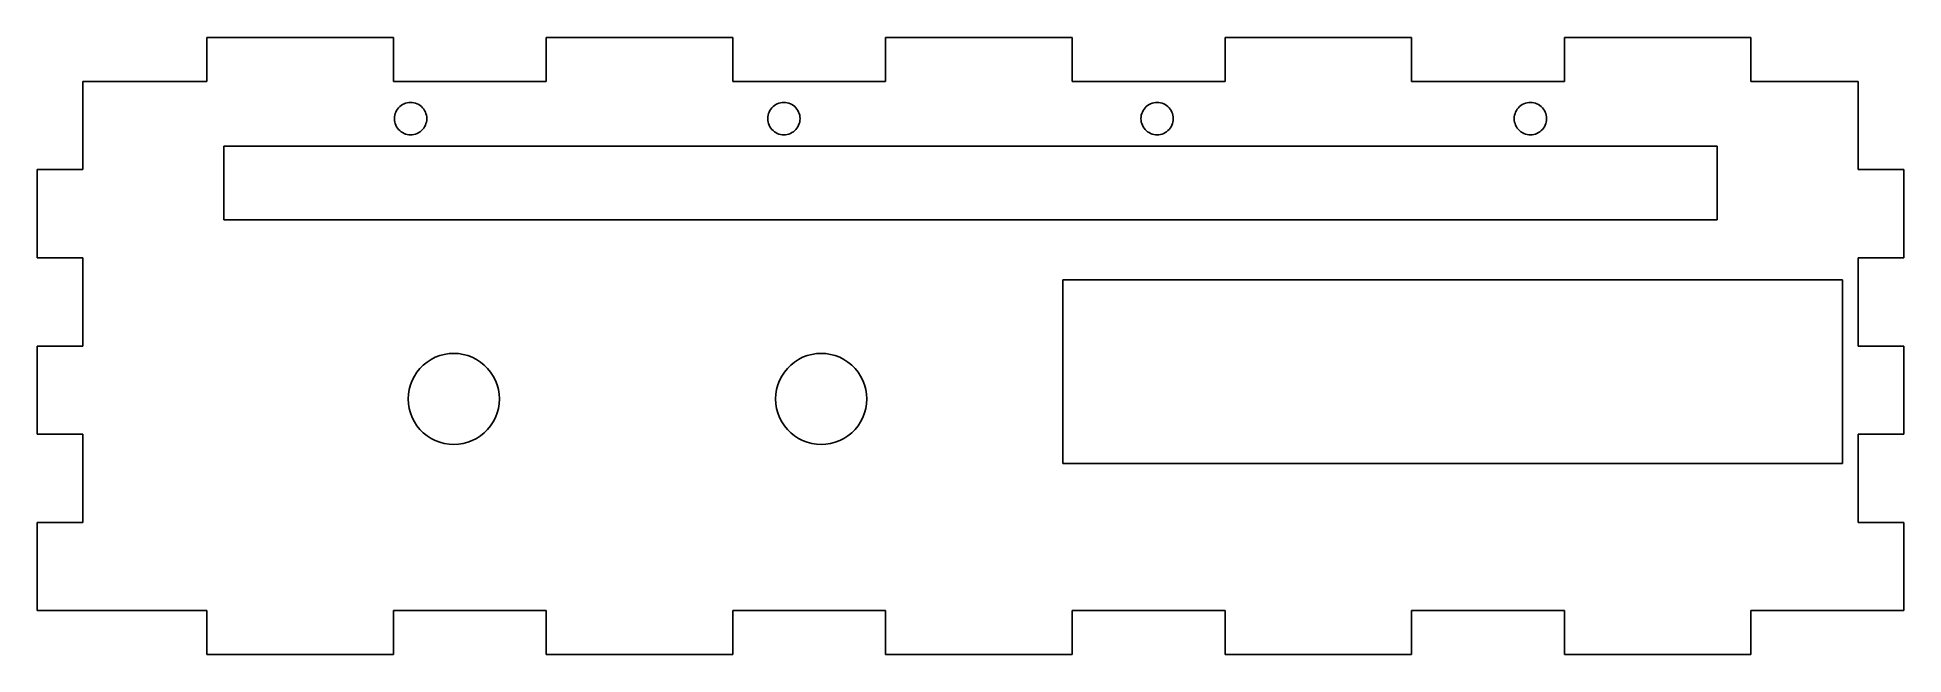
# Model space of a CAD drawing. Header units: metres. Extents: x -4 to 124, y -11 to 31.
import ezdxf

# ---------------------------------------------------------------- set-up
doc = ezdxf.new("R2010")
doc.units = ezdxf.units.M

msp = doc.modelspace()

# ---------------------------------------------------------------- linework, layer by layer
for p, q in [((20.7455, 31), (8.04544, 31)), ((8.04544, 31), (8.04544, 28)), ((20.7455, 28), (20.7455, 31)), ((43.8364, 31), (31.1364, 31)), ((31.1364, 31), (31.1364, 28)), ((43.8364, 28), (43.8364, 31)), ((66.9273, 31), (54.2273, 31)), ((54.2273, 31), (54.2273, 28)), ((66.9273, 28), (66.9273, 31)), ((90.0182, 31), (77.3182, 31)), ((77.3182, 31), (77.3182, 28)), ((90.0182, 28), (90.0182, 31)), ((113.109, 31), (100.409, 31)), ((100.409, 31), (100.409, 28)), ((113.109, 28), (113.109, 31)), ((8.04544, 28), (-0.39999, 28)), ((-0.39999, 28), (-0.39999, 22)), ((31.1364, 28), (20.7455, 28)), ((54.2273, 28), (43.8364, 28)), ((77.3182, 28), (66.9273, 28)), ((100.409, 28), (90.0182, 28)), ((120.4, 28), (113.109, 28)), ((120.4, 22), (120.4, 28)), ((20.8, 25.468), (20.806, 25.583)), ((20.806, 25.353), (20.8, 25.468)), ((20.806, 25.583), (20.824, 25.6967)), ((20.824, 25.6967), (20.8538, 25.8079)), ((20.8538, 25.8079), (20.8951, 25.9154)), ((20.8951, 25.9154), (20.9474, 26.018)), ((20.9474, 26.018), (21.0101, 26.1146)), ((21.0101, 26.1146), (21.0825, 26.204)), ((21.0825, 26.204), (21.164, 26.2854)), ((21.164, 26.2854), (21.2534, 26.3579)), ((21.2534, 26.3579), (21.35, 26.4206)), ((21.35, 26.4206), (21.4526, 26.4729)), ((21.4526, 26.4729), (21.5601, 26.5142)), ((21.5601, 26.5142), (21.6713, 26.544)), ((21.6713, 26.544), (21.785, 26.562)), ((21.785, 26.562), (21.9, 26.568)), ((21.9, 26.568), (22.015, 26.562)), ((22.015, 26.562), (22.1287, 26.544)), ((22.1287, 26.544), (22.2399, 26.5142)), ((22.2399, 26.5142), (22.3474, 26.4729)), ((22.3474, 26.4729), (22.45, 26.4206)), ((22.45, 26.4206), (22.5466, 26.3579)), ((22.5466, 26.3579), (22.636, 26.2854)), ((22.636, 26.2854), (22.7175, 26.204)), ((22.7175, 26.204), (22.7899, 26.1146)), ((22.7899, 26.1146), (22.8526, 26.018)), ((22.8526, 26.018), (22.9049, 25.9154)), ((22.9049, 25.9154), (22.9462, 25.8079)), ((22.9462, 25.8079), (22.976, 25.6967)), ((22.976, 25.6967), (22.994, 25.583)), ((22.994, 25.583), (23, 25.468)), ((23, 25.468), (22.994, 25.353)), ((46.2, 25.468), (46.206, 25.583)), ((46.206, 25.353), (46.2, 25.468)), ((46.206, 25.583), (46.224, 25.6967)), ((46.224, 25.6967), (46.2538, 25.8079)), ((46.2538, 25.8079), (46.2951, 25.9154)), ((46.2951, 25.9154), (46.3474, 26.018)), ((46.3474, 26.018), (46.4101, 26.1146)), ((46.4101, 26.1146), (46.4825, 26.204)), ((46.4825, 26.204), (46.5639, 26.2854)), ((46.5639, 26.2854), (46.6534, 26.3579)), ((46.6534, 26.3579), (46.75, 26.4206)), ((46.75, 26.4206), (46.8526, 26.4729)), ((46.8526, 26.4729), (46.9601, 26.5142)), ((46.9601, 26.5142), (47.0713, 26.544)), ((47.0713, 26.544), (47.185, 26.562)), ((47.185, 26.562), (47.3, 26.568)), ((47.3, 26.568), (47.415, 26.562)), ((47.415, 26.562), (47.5287, 26.544)), ((47.5287, 26.544), (47.6399, 26.5142)), ((47.6399, 26.5142), (47.7474, 26.4729)), ((47.7474, 26.4729), (47.85, 26.4206)), ((47.85, 26.4206), (47.9466, 26.3579)), ((47.9466, 26.3579), (48.036, 26.2854)), ((48.036, 26.2854), (48.1174, 26.204)), ((48.1174, 26.204), (48.1899, 26.1146)), ((48.1899, 26.1146), (48.2526, 26.018)), ((48.2526, 26.018), (48.3049, 25.9154)), ((48.3049, 25.9154), (48.3462, 25.8079)), ((48.3462, 25.8079), (48.376, 25.6967)), ((48.376, 25.6967), (48.394, 25.583)), ((48.394, 25.583), (48.4, 25.468)), ((48.4, 25.468), (48.394, 25.353)), ((71.6, 25.468), (71.606, 25.583)), ((71.606, 25.353), (71.6, 25.468)), ((71.606, 25.583), (71.624, 25.6967)), ((71.624, 25.6967), (71.6538, 25.8079)), ((71.6538, 25.8079), (71.6951, 25.9154)), ((71.6951, 25.9154), (71.7474, 26.018)), ((71.7474, 26.018), (71.8101, 26.1146)), ((71.8101, 26.1146), (71.8825, 26.204)), ((71.8825, 26.204), (71.964, 26.2854)), ((71.964, 26.2854), (72.0534, 26.3579)), ((72.0534, 26.3579), (72.15, 26.4206)), ((72.15, 26.4206), (72.2526, 26.4729)), ((72.2526, 26.4729), (72.3601, 26.5142)), ((72.3601, 26.5142), (72.4713, 26.544)), ((72.4713, 26.544), (72.585, 26.562)), ((72.585, 26.562), (72.7, 26.568)), ((72.7, 26.568), (72.815, 26.562)), ((72.815, 26.562), (72.9287, 26.544)), ((72.9287, 26.544), (73.0399, 26.5142)), ((73.0399, 26.5142), (73.1474, 26.4729)), ((73.1474, 26.4729), (73.25, 26.4206)), ((73.25, 26.4206), (73.3466, 26.3579)), ((73.3466, 26.3579), (73.436, 26.2854)), ((73.436, 26.2854), (73.5175, 26.204)), ((73.5175, 26.204), (73.5899, 26.1146)), ((73.5899, 26.1146), (73.6526, 26.018)), ((73.6526, 26.018), (73.7049, 25.9154)), ((73.7049, 25.9154), (73.7462, 25.8079)), ((73.7462, 25.8079), (73.776, 25.6967)), ((73.776, 25.6967), (73.794, 25.583)), ((73.794, 25.583), (73.8, 25.468)), ((73.8, 25.468), (73.794, 25.353)), ((97, 25.468), (97.006, 25.583)), ((97.006, 25.353), (97, 25.468)), ((97.006, 25.583), (97.024, 25.6967)), ((97.024, 25.6967), (97.0538, 25.8079)), ((97.0538, 25.8079), (97.0951, 25.9154)), ((97.0951, 25.9154), (97.1474, 26.018)), ((97.1474, 26.018), (97.2101, 26.1146)), ((97.2101, 26.1146), (97.2825, 26.204)), ((97.2825, 26.204), (97.364, 26.2854)), ((97.364, 26.2854), (97.4534, 26.3579)), ((97.4534, 26.3579), (97.55, 26.4206)), ((97.55, 26.4206), (97.6526, 26.4729)), ((97.6526, 26.4729), (97.7601, 26.5142)), ((97.7601, 26.5142), (97.8713, 26.544)), ((97.8713, 26.544), (97.985, 26.562)), ((97.985, 26.562), (98.1, 26.568)), ((98.1, 26.568), (98.215, 26.562)), ((98.215, 26.562), (98.3287, 26.544)), ((98.3287, 26.544), (98.4399, 26.5142)), ((98.4399, 26.5142), (98.5474, 26.4729)), ((98.5474, 26.4729), (98.65, 26.4206)), ((98.65, 26.4206), (98.7466, 26.3579)), ((98.7466, 26.3579), (98.836, 26.2854)), ((98.836, 26.2854), (98.9174, 26.204)), ((98.9174, 26.204), (98.9899, 26.1146)), ((98.9899, 26.1146), (99.0526, 26.018)), ((99.0526, 26.018), (99.1049, 25.9154)), ((99.1049, 25.9154), (99.1462, 25.8079)), ((99.1462, 25.8079), (99.176, 25.6967)), ((99.176, 25.6967), (99.194, 25.583)), ((99.194, 25.583), (99.2, 25.468)), ((99.2, 25.468), (99.194, 25.353)), ((20.824, 25.2393), (20.806, 25.353)), ((20.8538, 25.1281), (20.824, 25.2393)), ((20.8951, 25.0206), (20.8538, 25.1281)), ((20.9474, 24.918), (20.8951, 25.0206)), ((21.0101, 24.8214), (20.9474, 24.918)), ((21.0825, 24.7319), (21.0101, 24.8214)), ((21.164, 24.6505), (21.0825, 24.7319)), ((21.2534, 24.5781), (21.164, 24.6505)), ((21.35, 24.5154), (21.2534, 24.5781)), ((21.4526, 24.4631), (21.35, 24.5154)), ((21.5601, 24.4218), (21.4526, 24.4631)), ((21.6713, 24.392), (21.5601, 24.4218)), ((21.785, 24.374), (21.6713, 24.392)), ((21.9, 24.368), (21.785, 24.374)), ((22.015, 24.374), (21.9, 24.368)), ((22.1287, 24.392), (22.015, 24.374)), ((22.2399, 24.4218), (22.1287, 24.392)), ((22.3474, 24.4631), (22.2399, 24.4218)), ((22.45, 24.5154), (22.3474, 24.4631)), ((22.5466, 24.5781), (22.45, 24.5154)), ((22.636, 24.6505), (22.5466, 24.5781)), ((22.7175, 24.7319), (22.636, 24.6505)), ((22.7899, 24.8214), (22.7175, 24.7319)), ((22.8526, 24.918), (22.7899, 24.8214)), ((22.9049, 25.0206), (22.8526, 24.918)), ((22.9462, 25.1281), (22.9049, 25.0206)), ((22.976, 25.2393), (22.9462, 25.1281)), ((22.994, 25.353), (22.976, 25.2393)), ((46.224, 25.2393), (46.206, 25.353)), ((46.2538, 25.1281), (46.224, 25.2393)), ((46.2951, 25.0206), (46.2538, 25.1281)), ((46.3474, 24.918), (46.2951, 25.0206)), ((46.4101, 24.8214), (46.3474, 24.918)), ((46.4825, 24.7319), (46.4101, 24.8214)), ((46.5639, 24.6505), (46.4825, 24.7319)), ((46.6534, 24.5781), (46.5639, 24.6505)), ((46.75, 24.5154), (46.6534, 24.5781)), ((46.8526, 24.4631), (46.75, 24.5154)), ((46.9601, 24.4218), (46.8526, 24.4631)), ((47.0713, 24.392), (46.9601, 24.4218)), ((47.185, 24.374), (47.0713, 24.392)), ((47.3, 24.368), (47.185, 24.374)), ((47.415, 24.374), (47.3, 24.368)), ((47.5287, 24.392), (47.415, 24.374)), ((47.6399, 24.4218), (47.5287, 24.392)), ((47.7474, 24.4631), (47.6399, 24.4218)), ((47.85, 24.5154), (47.7474, 24.4631)), ((47.9466, 24.5781), (47.85, 24.5154)), ((48.036, 24.6505), (47.9466, 24.5781)), ((48.1174, 24.7319), (48.036, 24.6505)), ((48.1899, 24.8214), (48.1174, 24.7319)), ((48.2526, 24.918), (48.1899, 24.8214)), ((48.3049, 25.0206), (48.2526, 24.918)), ((48.3462, 25.1281), (48.3049, 25.0206)), ((48.376, 25.2393), (48.3462, 25.1281)), ((48.394, 25.353), (48.376, 25.2393)), ((71.624, 25.2393), (71.606, 25.353)), ((71.6538, 25.1281), (71.624, 25.2393)), ((71.6951, 25.0206), (71.6538, 25.1281)), ((71.7474, 24.918), (71.6951, 25.0206)), ((71.8101, 24.8214), (71.7474, 24.918)), ((71.8825, 24.7319), (71.8101, 24.8214)), ((71.964, 24.6505), (71.8825, 24.7319)), ((72.0534, 24.5781), (71.964, 24.6505)), ((72.15, 24.5154), (72.0534, 24.5781)), ((72.2526, 24.4631), (72.15, 24.5154)), ((72.3601, 24.4218), (72.2526, 24.4631)), ((72.4713, 24.392), (72.3601, 24.4218)), ((72.585, 24.374), (72.4713, 24.392)), ((72.7, 24.368), (72.585, 24.374)), ((72.815, 24.374), (72.7, 24.368)), ((72.9287, 24.392), (72.815, 24.374)), ((73.0399, 24.4218), (72.9287, 24.392)), ((73.1474, 24.4631), (73.0399, 24.4218)), ((73.25, 24.5154), (73.1474, 24.4631)), ((73.3466, 24.5781), (73.25, 24.5154)), ((73.436, 24.6505), (73.3466, 24.5781)), ((73.5175, 24.7319), (73.436, 24.6505)), ((73.5899, 24.8214), (73.5175, 24.7319)), ((73.6526, 24.918), (73.5899, 24.8214)), ((73.7049, 25.0206), (73.6526, 24.918)), ((73.7462, 25.1281), (73.7049, 25.0206)), ((73.776, 25.2393), (73.7462, 25.1281)), ((73.794, 25.353), (73.776, 25.2393)), ((97.024, 25.2393), (97.006, 25.353)), ((97.0538, 25.1281), (97.024, 25.2393)), ((97.0951, 25.0206), (97.0538, 25.1281)), ((97.1474, 24.918), (97.0951, 25.0206)), ((97.2101, 24.8214), (97.1474, 24.918)), ((97.2825, 24.7319), (97.2101, 24.8214)), ((97.364, 24.6505), (97.2825, 24.7319)), ((97.4534, 24.5781), (97.364, 24.6505)), ((97.55, 24.5154), (97.4534, 24.5781)), ((97.6526, 24.4631), (97.55, 24.5154)), ((97.7601, 24.4218), (97.6526, 24.4631)), ((97.8713, 24.392), (97.7601, 24.4218)), ((97.985, 24.374), (97.8713, 24.392)), ((98.1, 24.368), (97.985, 24.374)), ((98.215, 24.374), (98.1, 24.368)), ((98.3287, 24.392), (98.215, 24.374)), ((98.4399, 24.4218), (98.3287, 24.392)), ((98.5474, 24.4631), (98.4399, 24.4218)), ((98.65, 24.5154), (98.5474, 24.4631)), ((98.7466, 24.5781), (98.65, 24.5154)), ((98.836, 24.6505), (98.7466, 24.5781)), ((98.9174, 24.7319), (98.836, 24.6505)), ((98.9899, 24.8214), (98.9174, 24.7319)), ((99.0526, 24.918), (98.9899, 24.8214)), ((99.1049, 25.0206), (99.0526, 24.918)), ((99.1462, 25.1281), (99.1049, 25.0206)), ((99.176, 25.2393), (99.1462, 25.1281)), ((99.194, 25.353), (99.176, 25.2393)), ((9.2, 18.59), (9.2, 23.59)), ((9.2, 23.59), (110.8, 23.59)), ((110.8, 23.59), (110.8, 18.59)), ((-0.39999, 22), (-3.5, 22)), ((-3.5, 22), (-3.5, 16)), ((123.5, 22), (120.4, 22)), ((123.5, 16), (123.5, 22)), ((110.8, 18.59), (9.2, 18.59)), ((-3.5, 16), (-0.39999, 16)), ((-0.39999, 16), (-0.39999, 10)), ((120.4, 10), (120.4, 16)), ((120.4, 16), (123.5, 16)), ((66.29, 2), (66.29, 14.5)), ((66.29, 14.5), (119.33, 14.5)), ((119.33, 14.5), (119.33, 2)), ((-0.39999, 10), (-3.5, 10)), ((-3.5, 10), (-3.5, 4)), ((22.7657, 8.70374), (23.0179, 8.90794)), ((23.0179, 8.90794), (23.29, 9.08467)), ((23.29, 9.08467), (23.5791, 9.23198)), ((23.5791, 9.23198), (23.882, 9.34827)), ((23.882, 9.34827), (24.1955, 9.43225)), ((24.1955, 9.43225), (24.516, 9.48302)), ((24.516, 9.48302), (24.84, 9.5)), ((24.84, 9.5), (25.164, 9.48302)), ((25.164, 9.48302), (25.4845, 9.43225)), ((25.4845, 9.43225), (25.7979, 9.34827)), ((25.7979, 9.34827), (26.1009, 9.23198)), ((26.1009, 9.23198), (26.39, 9.08467)), ((26.39, 9.08467), (26.6621, 8.90794)), ((26.6621, 8.90794), (26.9143, 8.70374)), ((47.7657, 8.70374), (48.0179, 8.90794)), ((48.0179, 8.90794), (48.29, 9.08467)), ((48.29, 9.08467), (48.5791, 9.23198)), ((48.5791, 9.23198), (48.882, 9.34827)), ((48.882, 9.34827), (49.1955, 9.43225)), ((49.1955, 9.43225), (49.516, 9.48302)), ((49.516, 9.48302), (49.84, 9.5)), ((49.84, 9.5), (50.164, 9.48302)), ((50.164, 9.48302), (50.4845, 9.43225)), ((50.4845, 9.43225), (50.7979, 9.34827)), ((50.7979, 9.34827), (51.1009, 9.23198)), ((51.1009, 9.23198), (51.39, 9.08467)), ((51.39, 9.08467), (51.6621, 8.90794)), ((51.6621, 8.90794), (51.9143, 8.70374)), ((123.5, 10), (120.4, 10)), ((123.5, 4), (123.5, 10)), ((21.8917, 7.35794), (22.008, 7.66087)), ((22.008, 7.66087), (22.1553, 7.95)), ((22.1553, 7.95), (22.332, 8.22212)), ((22.332, 8.22212), (22.5362, 8.4743)), ((22.5362, 8.4743), (22.7657, 8.70374)), ((26.9143, 8.70374), (27.1437, 8.4743)), ((27.1437, 8.4743), (27.3479, 8.22212)), ((27.3479, 8.22212), (27.5247, 7.95)), ((27.5247, 7.95), (27.672, 7.66087)), ((27.672, 7.66087), (27.7883, 7.35794)), ((46.8917, 7.35794), (47.008, 7.66087)), ((47.008, 7.66087), (47.1553, 7.95)), ((47.1553, 7.95), (47.332, 8.22212)), ((47.332, 8.22212), (47.5362, 8.4743)), ((47.5362, 8.4743), (47.7657, 8.70374)), ((51.9143, 8.70374), (52.1437, 8.4743)), ((52.1437, 8.4743), (52.3479, 8.22212)), ((52.3479, 8.22212), (52.5247, 7.95)), ((52.5247, 7.95), (52.672, 7.66087)), ((52.672, 7.66087), (52.7883, 7.35794)), ((21.74, 6.39999), (21.757, 6.72403)), ((21.757, 6.07596), (21.74, 6.39999)), ((21.757, 6.72403), (21.8077, 7.04453)), ((21.8077, 7.04453), (21.8917, 7.35794)), ((27.7883, 7.35794), (27.8723, 7.04453)), ((27.8723, 7.04453), (27.923, 6.72403)), ((27.923, 6.72403), (27.94, 6.39999)), ((27.94, 6.39999), (27.923, 6.07596)), ((46.74, 6.39999), (46.757, 6.72403)), ((46.757, 6.07596), (46.74, 6.39999)), ((46.757, 6.72403), (46.8077, 7.04453)), ((46.8077, 7.04453), (46.8917, 7.35794)), ((52.7883, 7.35794), (52.8723, 7.04453)), ((52.8723, 7.04453), (52.923, 6.72403)), ((52.923, 6.72403), (52.94, 6.39999)), ((52.94, 6.39999), (52.923, 6.07596)), ((21.8077, 5.75546), (21.757, 6.07596)), ((21.8917, 5.44205), (21.8077, 5.75546)), ((22.008, 5.13911), (21.8917, 5.44205)), ((22.1553, 4.84999), (22.008, 5.13911)), ((27.672, 5.13911), (27.5247, 4.84999)), ((27.7883, 5.44205), (27.672, 5.13911)), ((27.8723, 5.75546), (27.7883, 5.44205)), ((27.923, 6.07596), (27.8723, 5.75546)), ((46.8077, 5.75546), (46.757, 6.07596)), ((46.8917, 5.44205), (46.8077, 5.75546)), ((47.008, 5.13911), (46.8917, 5.44205)), ((47.1553, 4.84999), (47.008, 5.13911)), ((52.672, 5.13911), (52.5247, 4.84999)), ((52.7883, 5.44205), (52.672, 5.13911)), ((52.8723, 5.75546), (52.7883, 5.44205)), ((52.923, 6.07596), (52.8723, 5.75546)), ((-3.5, 4), (-0.39999, 4)), ((-0.39999, 4), (-0.39999, -2)), ((22.332, 4.57787), (22.1553, 4.84999)), ((22.5362, 4.32568), (22.332, 4.57787)), ((22.7657, 4.09624), (22.5362, 4.32568)), ((23.0179, 3.89204), (22.7657, 4.09624)), ((23.29, 3.71532), (23.0179, 3.89204)), ((26.6621, 3.89204), (26.39, 3.71532)), ((26.9143, 4.09624), (26.6621, 3.89204)), ((27.1437, 4.32568), (26.9143, 4.09624)), ((27.3479, 4.57787), (27.1437, 4.32568)), ((27.5247, 4.84999), (27.3479, 4.57787)), ((47.332, 4.57787), (47.1553, 4.84999)), ((47.5362, 4.32568), (47.332, 4.57787)), ((47.7657, 4.09624), (47.5362, 4.32568)), ((48.0179, 3.89204), (47.7657, 4.09624)), ((48.29, 3.71532), (48.0179, 3.89204)), ((51.6621, 3.89204), (51.39, 3.71532)), ((51.9143, 4.09624), (51.6621, 3.89204)), ((52.1437, 4.32568), (51.9143, 4.09624)), ((52.3479, 4.57787), (52.1437, 4.32568)), ((52.5247, 4.84999), (52.3479, 4.57787)), ((120.4, -2), (120.4, 4)), ((120.4, 4), (123.5, 4)), ((23.5791, 3.56801), (23.29, 3.71532)), ((23.882, 3.45172), (23.5791, 3.56801)), ((24.1955, 3.36774), (23.882, 3.45172)), ((24.516, 3.31697), (24.1955, 3.36774)), ((24.84, 3.29999), (24.516, 3.31697)), ((25.164, 3.31697), (24.84, 3.29999)), ((25.4845, 3.36774), (25.164, 3.31697)), ((25.7979, 3.45172), (25.4845, 3.36774)), ((26.1009, 3.56801), (25.7979, 3.45172)), ((26.39, 3.71532), (26.1009, 3.56801)), ((48.5791, 3.56801), (48.29, 3.71532)), ((48.882, 3.45172), (48.5791, 3.56801)), ((49.1955, 3.36774), (48.882, 3.45172)), ((49.516, 3.31697), (49.1955, 3.36774)), ((49.84, 3.29999), (49.516, 3.31697)), ((50.164, 3.31697), (49.84, 3.29999)), ((50.4845, 3.36774), (50.164, 3.31697)), ((50.7979, 3.45172), (50.4845, 3.36774)), ((51.1009, 3.56801), (50.7979, 3.45172)), ((51.39, 3.71532), (51.1009, 3.56801)), ((119.33, 2), (66.29, 2)), ((-0.39999, -2), (-3.5, -2)), ((-3.5, -2), (-3.5, -8)), ((123.5, -2), (120.4, -2)), ((123.5, -8), (123.5, -2)), ((-3.5, -8), (8.04544, -8)), ((8.04544, -8), (8.04544, -11)), ((20.7455, -11), (20.7455, -8)), ((20.7455, -8), (31.1364, -8)), ((31.1364, -8), (31.1364, -11)), ((43.8364, -11), (43.8364, -8)), ((43.8364, -8), (54.2273, -8)), ((54.2273, -8), (54.2273, -11)), ((66.9273, -11), (66.9273, -8)), ((66.9273, -8), (77.3182, -8)), ((77.3182, -8), (77.3182, -11)), ((90.0182, -11), (90.0182, -8)), ((90.0182, -8), (100.409, -8)), ((100.409, -8), (100.409, -11)), ((113.109, -11), (113.109, -8)), ((113.109, -8), (123.5, -8)), ((8.04544, -11), (20.7455, -11)), ((31.1364, -11), (43.8364, -11)), ((54.2273, -11), (66.9273, -11)), ((77.3182, -11), (90.0182, -11)), ((100.409, -11), (113.109, -11))]:
    msp.add_line(p, q)

doc.saveas('drawing.dxf')
